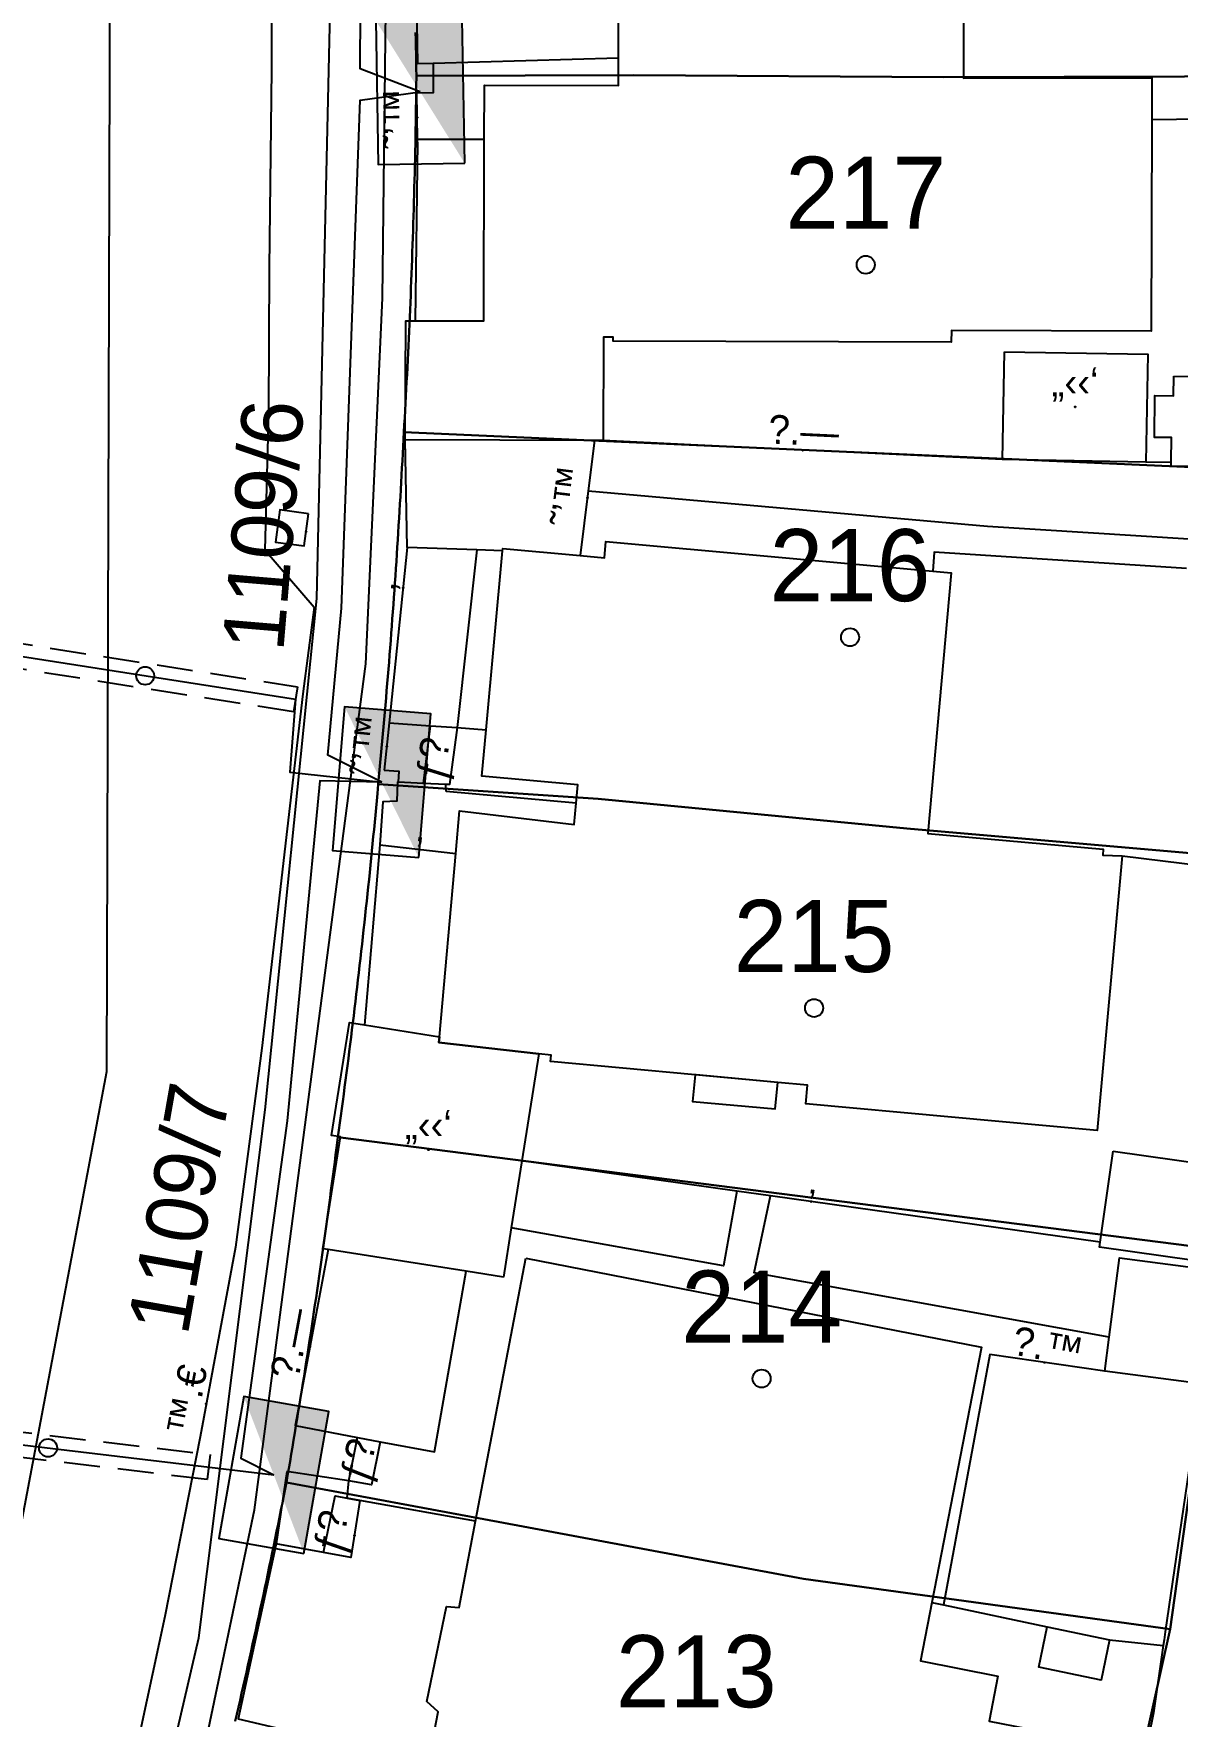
# Model space of a CAD drawing. Header units: metres. Extents: x 218299 to 220222, y 572714 to 574340.
# Drawn here: x 219055.37 to 219087.12, y 573571.79 to 573618.5 of the extents above; entities that cross this region are included whole.
import ezdxf
from ezdxf.enums import TextEntityAlignment as Align

# ---------------------------------------------------------------- set-up
doc = ezdxf.new("R2010")
doc.units = ezdxf.units.M
doc.header["$MEASUREMENT"] = 0
doc.linetypes.add('DASH15', pattern=[1.5, 1, -0.5])
for name, color, linetype in [('1602', 44, 'Continuous'), ('1603', 44, 'Continuous'), ('6091', 102, 'CABLEUNDEXIST03'), ('6151', 102, 'CABLEUNDEXIST03'), ('6261', 7, 'Continuous'), ('6701', 7, 'DASH15'), ('6916', 7, 'Continuous'), ('A_POINTS', 2, 'Continuous'), ('M2200', 253, 'Continuous'), ('M2207', 253, 'Continuous'), ('M2220', 253, 'Continuous'), ('M2401', 7, 'Continuous'), ('M2404', 7, 'Continuous'), ('M2407', 253, 'Continuous'), ('M2408', 253, 'Continuous'), ('M2412', 253, 'Continuous'), ('M2420', 253, 'Continuous'), ('M2601', 253, 'Continuous'), ('M2602', 253, 'Continuous'), ('M2605', 253, 'Continuous'), ('M2612', 253, 'Continuous'), ('M5250', 253, 'Continuous')]:
    doc.layers.add(name, color=color, linetype=linetype)
doc.styles.add('HEBTXT', font='HEBTXT')
doc.styles.add('MAVAT_HEBTXT', font='HEBTXT')
doc.linetypes.add('CABLEUNDEXIST03', pattern='A,3.5,[222,elecad.shx,S=0.01,R=0,X=0,Y=0],1.5', length=5)

# ---------------------------------------------------------------- blocks, each defined once
blk = doc.blocks.new('6261')
blk.add_lwpolyline([(-2, -1.2), (2, -1.2), (2, 1.2), (-2, 1.2)], close=True)
at = {"color": 0}
blk.add_solid([(2, 1.2), (-2, -1.2), (2, -1.2)], dxfattribs=at)
at = {"color": 0, "style": 'HEBTXT'}
blk.add_attdef('PIL_NAME', (2.689, 2.418), '', height=1.7, dxfattribs=at)
at = {"style": 'HEBTXT'}
blk.add_attdef('CAMUT_MONIM', (2.489, 0.218), '', height=1.7, dxfattribs=at)
at = {"color": 0, "style": 'HEBTXT', "flags": 1}
for tag, p in [('TYPE', (2.585, -1.773)), ('MAP_TYPE', (2.689, -3.782))]:
    blk.add_attdef(tag, p, '', height=1.7, dxfattribs=at)
blk = doc.blocks.new('6916')
at = {"layer": 'A_POINTS'}
blk.add_circle((0, 0), 0.25, dxfattribs=at)
at = {"color": 0, "style": 'HEBTXT'}
for tag, p in [('HTCH', (0.006, 3.527)), ('PIPE', (0.049, 1.33))]:
    blk.add_attdef(tag, text='', height=1.7, dxfattribs=at).set_placement(p, align=Align.MIDDLE_CENTER)
blk = doc.blocks.new('1603')
at = {"layer": 'A_POINTS'}
blk.add_circle((0, 0), 0.25, dxfattribs=at)
at = {"color": 0, "style": 'HEBTXT'}
blk.add_attdef('PARCEL_NUM', text='', height=2, dxfattribs=at).set_placement((0, 1), align=Align.CENTER)
at = {"color": 0, "style": 'HEBTXT', "flags": 1}
blk.add_attdef('LOT_NUM', text='', height=2, dxfattribs=at).set_placement((0, -2.5), align=Align.CENTER)
blk = doc.blocks.new('M2404')
blk.add_circle((0, 0), 0.025)
at = {"style": 'MAVAT_HEBTXT'}
blk.add_attdef('NAME', text='', height=0.8, dxfattribs=at).set_placement((0, 1.592), align=Align.MIDDLE)
blk = doc.blocks.new('M2407')
blk.add_circle((0, 0), 0.025)
at = {"style": 'MAVAT_HEBTXT'}
blk.add_attdef('NAME', text='', height=0.8, dxfattribs=at).set_placement((0, 1.592), align=Align.MIDDLE)
blk = doc.blocks.new('M2601')
blk.add_circle((0, 0), 0.025)
at = {"style": 'MAVAT_HEBTXT'}
blk.add_attdef('NAME', text='', height=0.8, dxfattribs=at).set_placement((0, 1.592), align=Align.MIDDLE)
blk = doc.blocks.new('M2605')
blk.add_circle((0, 0), 0.025)
at = {"style": 'MAVAT_HEBTXT'}
blk.add_attdef('NAME', text='', height=0.8, dxfattribs=at).set_placement((0, 1.592), align=Align.MIDDLE)
blk = doc.blocks.new('M2612')
blk.add_circle((0, 0), 0.025)
at = {"style": 'MAVAT_HEBTXT'}
blk.add_attdef('NAME', text='', height=0.8, dxfattribs=at).set_placement((0, 1.592), align=Align.MIDDLE)
blk = doc.blocks.new('M2207')
blk.add_circle((0, 0), 0.025)
at = {"style": 'MAVAT_HEBTXT'}
blk.add_attdef('NAME', text='', height=0.8, dxfattribs=at).set_placement((0, 1.592), align=Align.MIDDLE)
blk = doc.blocks.new('M2412')
blk.add_circle((0, 0), 0.025)
at = {"style": 'MAVAT_HEBTXT'}
blk.add_attdef('NAME', text='', height=0.8, dxfattribs=at).set_placement((0, 1.592), align=Align.MIDDLE)
blk = doc.blocks.new('M5250')
blk.add_circle((0, 0), 0.025)
at = {"style": 'MAVAT_HEBTXT'}
blk.add_attdef('NAME', text='', height=0.8, dxfattribs=at).set_placement((0, 1.25), align=Align.MIDDLE)
blk = doc.blocks.new('111')
at = {"layer": 'M2200'}
blk.add_polyline3d([(219081.18, 573621.418, 579.842), (219081.183, 573617.264, 580.185), (219086.415, 573617.277, 580.185), (219086.411, 573616.106, 580.185), (219086.393, 573610.243, 580.185), (219080.847, 573610.26, 580.425), (219080.846, 573609.937, 580.425), (219071.457, 573609.966, 579.705), (219071.457, 573610.074, 579.705), (219071.191, 573610.075, 579.825), (219071.182, 573607.21, 579.945), (219071.182, 573607.21, 579.945), (219070.943, 573607.21, 579.934), (219065.691, 573607.227, 579.705), (219065.691, 573607.227, 579.705), (219065.701, 573610.532, 579.705), (219065.962, 573610.531, 579.705), (219067.868, 573610.525, 579.705), (219067.884, 573615.557, 579.52), (219067.888, 573617.073, 579.465), (219071.61, 573617.061, 579.825), (219071.612, 573617.829, 579.792), (219071.618, 573619.91, 579.705)], dxfattribs=at)
for points in [[(219087.022, 573608.988, 579.825), (219090.3, 573608.956, 579.705), (219090.3, 573608.956, 579.705), (219090.275, 573606.461, 579.705), (219090.275, 573606.461, 579.705), (219087.584, 573606.488, 579.802), (219086.951, 573606.494, 579.825), (219086.953, 573606.614, 579.933), (219086.959, 573607.288, 580.545), (219086.487, 573607.292, 580.545), (219086.499, 573608.454, 580.545), (219087.016, 573608.449, 580.545)], [(219085.588, 573595.677, 580.425), (219085.588, 573595.677, 580.425), (219084.892, 573588.058, 580.665), (219076.804, 573588.798, 582.345), (219076.851, 573589.315, 582.345), (219076.028, 573589.391, 581.998), (219073.765, 573589.598, 581.045), (219073.732, 573589.601, 581.032), (219069.725, 573589.967, 579.345), (219069.741, 573590.141, 579.345), (219069.394, 573590.181, 579.331), (219066.623, 573590.501, 579.225), (219066.623, 573590.501, 579.225), (219066.637, 573590.655, 579.228), (219067.091, 573595.746, 579.323), (219067.197, 573596.931, 579.345), (219070.382, 573596.549, 579.465), (219070.435, 573597.136, 579.465), (219070.482, 573597.648, 579.465), (219067.818, 573597.891, 578.985), (219067.936, 573599.18, 578.985), (219068.39, 573604.144, 578.985), (219068.396, 573604.21, 578.985), (219070.548, 573604.013, 579.351), (219071.218, 573603.952, 579.465), (219071.259, 573604.406, 579.465), (219080.33, 573603.576, 579.237), (219080.839, 573603.53, 579.225), (219080.195, 573596.296, 583.305), (219085.059, 573595.865, 580.719), (219085.051, 573595.697, 580.719)], [(219069.032, 573584.508, 579.225), (219081.687, 573582.037, 578.265), (219080.305, 573574.956, 579.436), (219079.988, 573573.331, 579.705), (219082.141, 573572.911, 579.705), (219081.897, 573571.66, 579.705), (219085.037, 573571.047, 579.225), (219084.118, 573566.341, 579.225), (219077.457, 573567.642, 579.705), (219077.594, 573568.346, 579.705), (219075.824, 573568.691, 579.705), (219075.736, 573568.24, 579.705), (219066.248, 573570.092, 578.985), (219066.605, 573571.916, 578.985), (219066.292, 573572.205, 578.985), (219066.833, 573574.844, 579.225), (219067.188, 573574.819, 579.225), (219067.643, 573577.212, 579.225)], [(219088.2, 573584.165, 579.105), (219087.79, 573581.025, 579.105), (219087.79, 573581.025, 579.105), (219085.106, 573581.375, 578.745), (219085.106, 573581.375, 578.745), (219085.228, 573582.314, 578.745), (219085.515, 573584.516, 578.745), (219088.2, 573584.165, 579.105)]]:
    blk.add_polyline3d(points, close=True, dxfattribs=at)
at = {"layer": 'M2207'}
for points in [[(219082.319, 573609.668, 579.105), (219086.299, 573609.599, 579.105), (219086.247, 573606.606, 579.225), (219086.247, 573606.606, 579.225), (219086.247, 573606.606, 579.225), (219082.268, 573606.675, 579.225), (219082.268, 573606.675, 579.225), (219082.319, 573609.668, 579.105)], [(219068.415, 573583.982, 578.385), (219067.377, 573584.146, 578.385), (219063.548, 573584.752, 578.385), (219063.406, 573584.774, 578.385), (219063.896, 573587.876, 578.865), (219063.645, 573587.916, 578.865), (219064.141, 573591.05, 578.865), (219064.554, 573590.984, 578.845), (219066.637, 573590.655, 578.745), (219066.623, 573590.501, 578.745), (219069.394, 573590.181, 578.865), (219068.925, 573587.211, 578.635), (219068.631, 573585.349, 578.491)], [(219076.028, 573589.391, 579.345), (219073.732, 573589.601, 579.345), (219073.665, 573588.864, 579.345), (219075.96, 573588.654, 579.345), (219076.028, 573589.391, 579.345)], [(219085.336, 573587.478, 579.225), (219088.87, 573586.983, 579.105), (219088.87, 573586.983, 579.105), (219088.497, 573584.317, 579.225), (219084.962, 573584.812, 579.345), (219084.982, 573584.951, 579.338), (219085.336, 573587.478, 579.225)], [(219083.511, 573574.278, 578.625), (219083.511, 573574.278, 578.625), (219085.237, 573573.918, 578.505), (219085.237, 573573.918, 578.505), (219085.005, 573572.802, 578.505), (219083.279, 573573.162, 578.625), (219083.511, 573574.278, 578.625)]]:
    blk.add_polyline3d(points, close=True, dxfattribs=at)
at = {"layer": 'M2220', "lineweight": -3}
blk.add_lwpolyline([(219111.48, 573463.15), (219102.21, 573485.25), (219078.37, 573542.11), (219081.82, 573552.7), (219084.52, 573563.43), (219086.92, 573574.21), (219088.39, 573584.73), (219089.35, 573590.05), (219089.93, 573595.54), (219090.65, 573606.33), (219090.67, 573617.32), (219090.48, 573628.72)], dxfattribs=at)
at = {"layer": 'M2401'}
blk.add_polyline3d([(219061.968, 573620.31, 576.575), (219061.974, 573617.503, 576.645), (219061.908, 573611.997, 576.525), (219061.894, 573607.982, 576.405), (219061.788, 573604.175, 576.405), (219063.158, 573602.579, 576.405), (219062.85, 573600.172, 576.405), (219062.409, 573596.432, 576.285), (219061.711, 573590.344, 576.165), (219060.978, 573584.819, 576.165), (219059.994, 573579.548, 576.045), (219059.02, 573574.563, 576.045), (219057.859, 573569.187, 575.565)], dxfattribs=at)
at = {"layer": 'M2404'}
blk.add_polyline3d([(219061.968, 573620.31, 576.575), (219061.974, 573617.503, 576.645), (219061.908, 573611.997, 576.525), (219061.894, 573607.982, 576.405), (219061.788, 573604.175, 576.405), (219063.158, 573602.579, 576.405), (219062.85, 573600.172, 576.405), (219062.409, 573596.432, 576.285), (219061.711, 573590.344, 576.165), (219060.978, 573584.819, 576.165), (219059.994, 573579.548, 576.045), (219059.02, 573574.563, 576.045), (219057.859, 573569.187, 575.565)], dxfattribs=at)
at = {"layer": 'M2407'}
for points in [[(219090.499, 573616.159, 576.893), (219086.411, 573616.106, 577.073)], [(219070.77, 573605.807, 576.533), (219081.849, 573604.825, 576.713), (219087.439, 573604.479, 576.533)], [(219087.379, 573603.656, 576.533), (219080.372, 573604.105, 576.713), (219080.33, 573603.576, 576.713)], [(219074.894, 573586.371, 576.533), (219074.521, 573584.297, 576.533), (219068.631, 573585.349, 576.533)], [(219085.228, 573582.314, 576.533), (219075.376, 573584.107, 576.533), (219075.823, 573586.24, 576.533)], [(219064.994, 573579.412, 576.435), (219066.502, 573579.14, 576.435), (219067.377, 573584.146, 576.435)], [(219085.106, 573581.375, 576.525), (219081.912, 573581.835, 576.435), (219080.627, 573574.888, 576.345)]]:
    blk.add_polyline3d(points, dxfattribs=at)
at = {"layer": 'M2408'}
blk.add_polyline3d([(219065.745, 573604.241, 576.533), (219065.691, 573607.227, 576.578)], dxfattribs=at)
at = {"layer": 'M2412'}
for points in [[(219067.126, 573599.237, 576.885), (219066.922, 573597.656, 576.885), (219066.815, 573597.656, 576.774), (219066.196, 573597.688, 576.255), (219066.393, 573599.288, 576.255)], [(219064.994, 573579.412, 576.443), (219064.749, 573578.218, 576.443), (219064.124, 573578.326, 575.993), (219064.364, 573579.532, 575.993)], [(219064.433, 573577.782, 576.623), (219064.179, 573576.199, 576.623), (219063.421, 573576.338, 576.083), (219063.743, 573577.915, 576.083), (219064.073, 573577.846, 576.342)]]:
    blk.add_polyline3d(points, close=True, dxfattribs=at)
at = {"layer": 'M2420', "linetype": 'Continuous', "lineweight": -3}
blk.add_lwpolyline([(218778.789, 573430.643), (218823.5, 573420), (218850.7, 573416.62), (218872.91, 573416.69), (218902.91, 573421.31), (218924.8, 573428), (218952.3, 573439.38), (218956.3, 573441.88), (218980.91, 573457.81), (218995.09, 573470.88), (219024.2, 573502.19), (219042.09, 573537.19), (219043.91, 573540.62), (219049.7, 573557.12), (219054.59, 573574.81), (219057.41, 573589.69), (219057.5, 573620.62), (219058, 573628.19), (219058.7, 573640.38), (219046.5, 573689.62), (219028.09, 573726.31)], dxfattribs=at)
at = {"layer": 'M2601'}
for points in [[(219065.923, 573623.767, 578.685), (219066.027, 573617.669, 578.685), (219066.464, 573617.682, 578.685), (219071.612, 573617.829, 578.685)], [(219066.464, 573617.682, 578.505), (219066.464, 573616.857, 578.505), (219066.007, 573616.85, 578.505), (219066.007, 573616.85, 578.505), (219066.007, 573616.85, 578.505)], [(219066.033, 573615.485, 578.865), (219066.033, 573615.485, 578.865), (219065.962, 573610.531, 578.865)], [(219068.39, 573604.144, 578.235), (219067.68, 573604.17, 578.235), (219065.745, 573604.241, 578.235), (219065.745, 573604.241, 578.235), (219065.241, 573599.369, 578.022)], [(219066.825, 573597.466, 577.965), (219066.815, 573597.656, 577.965), (219066.815, 573597.656, 577.965), (219066.196, 573597.688, 578.048), (219065.497, 573597.723, 578.142), (219065.474, 573597.724, 578.145), (219065.46, 573597.195, 578.145), (219065.07, 573597.181, 578.145), (219064.982, 573595.98, 578.145), (219064.982, 573595.98, 578.145), (219067.091, 573595.746, 578.055)], [(219065.106, 573598.059, 577.965), (219065.508, 573598.033, 577.965), (219065.497, 573597.723, 577.965)], [(219070.435, 573597.136, 578.505), (219066.825, 573597.466, 578.505), (219066.825, 573597.466, 578.505)], [(219064.982, 573595.98, 577.793), (219064.554, 573590.984, 577.838)], [(219084.982, 573584.951, 578.055), (219075.823, 573586.24, 578.055), (219074.894, 573586.371, 578.055), (219068.925, 573587.211, 578.055)], [(219062.402, 573578.594, 578.235), (219062.103, 573576.579, 578.235)], [(219067.643, 573577.212, 578.145), (219064.433, 573577.782, 578.226), (219064.073, 573577.846, 578.235), (219064.073, 573577.846, 578.235), (219064.124, 573578.326, 578.235), (219064.124, 573578.326, 578.235), (219062.402, 573578.594, 578.235), (219062.402, 573578.594, 578.235)], [(219080.305, 573574.956, 578.055), (219080.627, 573574.888, 578.055), (219083.511, 573574.278, 578.055)], [(219085.237, 573573.918, 578.055), (219086.728, 573573.761, 578.055)]]:
    blk.add_polyline3d(points, dxfattribs=at)
at = {"layer": 'M2602'}
for points in [[(219067.884, 573615.557, 577.515), (219066.032, 573615.558, 577.515)], [(219067.68, 573604.17, 577.335), (219067.126, 573599.237, 577.335), (219067.126, 573599.237, 577.335)], [(219065.241, 573599.369, 577.335), (219066.393, 573599.288, 577.335), (219067.126, 573599.237, 577.335), (219067.936, 573599.18, 577.335)]]:
    blk.add_polyline3d(points, dxfattribs=at)
at = {"layer": 'M2605'}
for points in [[(219082.268, 573606.675, 577.253), (219073.618, 573607.082, 577.253), (219071.182, 573607.21, 577.253)], [(219086.247, 573606.606, 577.253), (219086.953, 573606.614, 577.253)], [(219085.588, 573595.677, 576.713), (219088.373, 573595.334, 576.713)], [(219063.548, 573584.752, 576.435), (219062.633, 573579.862, 576.435), (219064.364, 573579.532, 576.435), (219064.994, 573579.412, 576.435), (219064.994, 573579.412, 576.435)], [(219087.539, 573579.308, 576.353), (219086.783, 573574.139, 576.353)], [(219064.179, 573576.199, 576.615), (219064.179, 573576.199, 576.615), (219063.421, 573576.338, 576.615), (219062.103, 573576.579, 576.615), (219062.103, 573576.579, 576.615), (219061.049, 573571.723, 576.615), (219061.049, 573571.723, 576.615), (219065.902, 573570.586, 576.615), (219065.242, 573567.584, 576.615), (219065.242, 573567.584, 576.615), (219065.242, 573567.584, 576.615), (219073.902, 573565.56, 576.615), (219081.36, 573564.023, 576.615)], [(219086.783, 573574.139, 576.353), (219086.751, 573573.916, 576.353), (219086.728, 573573.761, 576.353), (219086.455, 573571.893, 576.353), (219084.813, 573563.779, 576.353)]]:
    blk.add_polyline3d(points, dxfattribs=at)
at = {"layer": 'M2612'}
for points in [[(219066.033, 573615.485, 578.415), (219066.033, 573615.485, 578.415), (219066.032, 573615.558, 578.415), (219066.007, 573616.85, 578.415)], [(219070.943, 573607.21, 577.695), (219070.77, 573605.807, 577.695), (219070.548, 573604.013, 577.695)], [(219065.241, 573599.369, 578.022), (219065.106, 573598.059, 577.965)]]:
    blk.add_polyline3d(points, dxfattribs=at)
at = {"layer": 'M5250'}
blk.add_polyline3d([(219063.007, 573605.174, 576.345), (219062.206, 573605.28, 576.345), (219062.088, 573604.385, 576.345), (219062.888, 573604.279, 576.345), (219063.007, 573605.174, 576.345)], dxfattribs=at)
at = {"layer": 'M2207'}
ref = blk.add_blockref('M2207', (219084.283, 573608.137), dxfattribs=dict(at, xscale=0.5, yscale=0.5, zscale=0.5))
ref.add_attrib('NAME', '„‹‹‘', dxfattribs={"layer": '0', "height": 0.8, "style": 'MAVAT_HEBTXT'}).set_placement((219084.283, 573608.762), align=Align.MIDDLE)
ref = blk.add_blockref('M2207', (219066.333, 573587.52), dxfattribs=dict(at, xscale=0.5, yscale=0.5, zscale=0.5))
ref.add_attrib('NAME', '„‹‹‘', dxfattribs={"layer": '0', "height": 0.8, "style": 'MAVAT_HEBTXT'}).set_placement((219066.333, 573588.145), align=Align.MIDDLE)
at = {"layer": 'M2404'}
ref = blk.add_blockref('M2404', (219060.165, 573580.466), dxfattribs=dict(at, xscale=0.5, yscale=0.5, zscale=0.5))
ref.add_attrib('NAME', '™.€', dxfattribs={"layer": '0', "height": 0.8, "rotation": 79.4271, "style": 'MAVAT_HEBTXT'}).set_placement((219059.625, 573580.567), align=Align.MIDDLE)
at = {"layer": 'M2407'}
ref = blk.add_blockref('M2407', (219083.437, 573581.616), dxfattribs=dict(at, xscale=0.5, yscale=0.5, zscale=0.5))
ref.add_attrib('NAME', '\x8e.™', dxfattribs={"layer": '0', "height": 0.8, "rotation": 349.6874, "style": 'MAVAT_HEBTXT'}).set_placement((219083.528, 573582.07), align=Align.MIDDLE)
at = {"layer": 'M2412'}
ref = blk.add_blockref('M2412', (219066.197, 573597.699), dxfattribs=dict(at, xscale=0.5, yscale=0.5, zscale=0.5))
ref.add_attrib('NAME', 'ƒ\x8e', dxfattribs={"layer": '0', "height": 0.8, "rotation": 82.963, "style": 'MAVAT_HEBTXT'}).set_placement((219066.567, 573598.358), align=Align.MIDDLE)
ref = blk.add_blockref('M2412', (219064.125, 573578.334), dxfattribs=dict(at, xscale=0.5, yscale=0.5, zscale=0.5))
ref.add_attrib('NAME', 'ƒ\x8e', dxfattribs={"layer": '0', "height": 0.8, "rotation": 78.7165, "style": 'MAVAT_HEBTXT'}).set_placement((219064.487, 573578.879), align=Align.MIDDLE)
ref = blk.add_blockref('M2412', (219064.277, 573576.812), dxfattribs=dict(at, xscale=0.5, yscale=0.5, zscale=0.5))
ref.add_attrib('NAME', 'ƒ\x8e', dxfattribs={"layer": '0', "height": 0.8, "rotation": 80.8769, "style": 'MAVAT_HEBTXT'}).set_placement((219063.734, 573576.899), align=Align.MIDDLE)
at = {"layer": 'M2601'}
ref = blk.add_blockref('M2601', (219065.629, 573603.12), dxfattribs=dict(at, xscale=0.5, yscale=0.5, zscale=0.5))
ref.add_attrib('NAME', '‚', dxfattribs={"layer": '0', "height": 0.8, "rotation": 84.0972, "style": 'MAVAT_HEBTXT'}).set_placement((219065.082, 573603.176), align=Align.MIDDLE)
ref = blk.add_blockref('M2601', (219066.072, 573595.859), dxfattribs=dict(at, xscale=0.5, yscale=0.5, zscale=0.5))
ref.add_attrib('NAME', '‚', dxfattribs={"layer": '0', "height": 0.8, "rotation": 354.7762, "style": 'MAVAT_HEBTXT'}).set_placement((219066.122, 573596.407), align=Align.MIDDLE)
ref = blk.add_blockref('M2601', (219076.954, 573586.081), dxfattribs=dict(at, xscale=0.5, yscale=0.5, zscale=0.5))
ref.add_attrib('NAME', '‚', dxfattribs={"layer": '0', "height": 0.8, "rotation": 351.9857, "style": 'MAVAT_HEBTXT'}).set_placement((219077.03, 573586.626), align=Align.MIDDLE)
at = {"layer": 'M2605'}
ref = blk.add_blockref('M2605', (219076.725, 573606.936), dxfattribs=dict(at, xscale=0.5, yscale=0.5, zscale=0.5))
ref.add_attrib('NAME', '\x9a.—', dxfattribs={"layer": '0', "height": 0.8, "rotation": 357.3063, "style": 'MAVAT_HEBTXT'}).set_placement((219076.75, 573607.485), align=Align.MIDDLE)
ref = blk.add_blockref('M2605', (219063.042, 573582.047), dxfattribs=dict(at, xscale=0.5, yscale=0.5, zscale=0.5))
ref.add_attrib('NAME', '\x9a.—', dxfattribs={"layer": '0', "height": 0.8, "rotation": 79.4089, "style": 'MAVAT_HEBTXT'}).set_placement((219062.501, 573582.148), align=Align.MIDDLE)
at = {"layer": 'M2612'}
ref = blk.add_blockref('M2612', (219066.02, 573616.168), dxfattribs=dict(at, xscale=0.5, yscale=0.5, zscale=0.5))
ref.add_attrib('NAME', '˜’™', dxfattribs={"layer": '0', "height": 0.8, "rotation": 91.0933, "style": 'MAVAT_HEBTXT'}).set_placement((219065.47, 573616.157), align=Align.MIDDLE)
ref = blk.add_blockref('M2612', (219070.745, 573605.612), dxfattribs=dict(at, xscale=0.5, yscale=0.5, zscale=0.5))
ref.add_attrib('NAME', '˜’™', dxfattribs={"layer": '0', "height": 0.8, "rotation": 82.9554, "style": 'MAVAT_HEBTXT'}).set_placement((219070.2, 573605.679), align=Align.MIDDLE)
ref = blk.add_blockref('M2612', (219065.174, 573598.714), dxfattribs=dict(at, xscale=0.5, yscale=0.5, zscale=0.5))
ref.add_attrib('NAME', '˜’™', dxfattribs={"layer": '0', "height": 0.8, "rotation": 84.0972, "style": 'MAVAT_HEBTXT'}).set_placement((219064.626, 573598.77), align=Align.MIDDLE)
at = {"layer": 'M5250', "xscale": 0.5, "yscale": 0.5, "zscale": 0.5}
blk.add_blockref('M5250', (219062.941, 573604.676, 576.345), dxfattribs=at)

msp = doc.modelspace()

# ---------------------------------------------------------------- linework, layer by layer
at = {"layer": '1602'}
for points in [[(219090.48, 573628.72), (219090.67, 573617.32), (219080.63, 573617.29), (219072.03, 573617.35), (219066, 573617.33), (219065.9965, 573617.53), (219065.9927, 573617.7299), (219065.9888, 573617.9299), (219065.9847, 573618.1299), (219065.9803, 573618.3298), (219065.9758, 573618.5298)], [(219111.48, 573463.15), (219102.21, 573485.25), (219078.37, 573542.11), (219081.82, 573552.7), (219084.52, 573563.43), (219086.92, 573574.21), (219088.39, 573584.73), (219089.35, 573590.05), (219089.93, 573595.54), (219090.65, 573606.33), (219090.67, 573617.32), (219090.48, 573628.72)], [(219065.9758, 573618.5298), (219065.9803, 573618.3298), (219065.9847, 573618.1299), (219065.9888, 573617.9299), (219065.9927, 573617.7299), (219065.9965, 573617.53), (219066, 573617.33), (219065.9963, 573617.0329), (219065.9936, 573616.8329), (219065.9907, 573616.6329), (219065.9876, 573616.433), (219065.9843, 573616.233), (219065.9808, 573616.033), (219065.9771, 573615.8331), (219065.9733, 573615.6331), (219065.9692, 573615.4331), (219065.965, 573615.2332), (219065.9605, 573615.0332), (219065.9559, 573614.8333), (219065.9511, 573614.6333), (219065.946, 573614.4334), (219065.9408, 573614.2335), (219065.9354, 573614.0336), (219065.9298, 573613.8336), (219065.9241, 573613.6337), (219065.9181, 573613.4338), (219065.9119, 573613.2339), (219065.9056, 573613.034), (219065.899, 573612.8341), (219065.8923, 573612.6342), (219065.8854, 573612.4343), (219065.8782, 573612.2345), (219065.8709, 573612.0346), (219065.8634, 573611.8347), (219065.8557, 573611.6349), (219065.8478, 573611.435), (219065.8398, 573611.2352), (219065.8315, 573611.0354), (219065.823, 573610.8356), (219065.8144, 573610.6357), (219065.8056, 573610.4359), (219065.7965, 573610.2361), (219065.7873, 573610.0364), (219065.7779, 573609.8366), (219065.7683, 573609.6368), (219065.7585, 573609.437), (219065.7485, 573609.2373), (219065.7383, 573609.0376), (219065.7279, 573608.8378), (219065.7174, 573608.6381), (219065.7066, 573608.4384), (219065.6957, 573608.2387), (219065.6846, 573608.039), (219065.6732, 573607.8393), (219065.6617, 573607.6397), (219065.65, 573607.44), (219065.6302, 573607.0438), (219065.6199, 573606.8441), (219065.6094, 573606.6444), (219065.5987, 573606.4447), (219065.5878, 573606.245), (219065.5768, 573606.0453), (219065.5655, 573605.8456), (219065.5541, 573605.6459), (219065.5425, 573605.4462), (219065.5306, 573605.2466), (219065.5186, 573605.047), (219065.5064, 573604.8473), (219065.494, 573604.6477), (219065.4815, 573604.4481), (219065.4687, 573604.2485), (219065.4557, 573604.0489), (219065.4425, 573603.8494), (219065.4292, 573603.6498), (219065.4157, 573603.4503), (219065.4019, 573603.2507), (219065.388, 573603.0512), (219065.3739, 573602.8517), (219065.3596, 573602.6522), (219065.3451, 573602.4528), (219065.3304, 573602.2533), (219065.3155, 573602.0539), (219065.3005, 573601.8544), (219065.2852, 573601.655), (219065.2698, 573601.4556), (219065.2541, 573601.2562), (219065.2383, 573601.0569), (219065.2223, 573600.8575), (219065.2061, 573600.6582), (219065.1897, 573600.4588), (219065.1731, 573600.2595), (219065.1563, 573600.0602), (219065.1393, 573599.8609), (219065.1221, 573599.6617), (219065.1048, 573599.4624), (219065.0872, 573599.2632), (219065.0695, 573599.064), (219065.0516, 573598.8648), (219065.0335, 573598.6656), (219065.0151, 573598.4665), (219064.9966, 573598.2673), (219064.978, 573598.0682), (219064.9591, 573597.8691), (219064.94, 573597.67), (219064.916, 573597.4064), (219064.8976, 573597.2072), (219064.8791, 573597.0081), (219064.8603, 573596.809), (219064.8414, 573596.6099), (219064.8223, 573596.4108), (219064.803, 573596.2117), (219064.7835, 573596.0127), (219064.7638, 573595.8136), (219064.7439, 573595.6146), (219064.7238, 573595.4156), (219064.7035, 573595.2167), (219064.6831, 573595.0177), (219064.6624, 573594.8188), (219064.6416, 573594.6199), (219064.6206, 573594.421), (219064.5993, 573594.2221), (219064.5779, 573594.0233), (219064.5563, 573593.8244), (219064.5346, 573593.6256), (219064.5126, 573593.4268), (219064.4904, 573593.2281), (219064.468, 573593.0293), (219064.4455, 573592.8306), (219064.4228, 573592.6319), (219064.3998, 573592.4332), (219064.3767, 573592.2346), (219064.3534, 573592.0359), (219064.3299, 573591.8373), (219064.3062, 573591.6387), (219064.2823, 573591.4401), (219064.2582, 573591.2416), (219064.234, 573591.0431), (219064.2095, 573590.8446), (219064.1849, 573590.6461), (219064.1601, 573590.4476), (219064.135, 573590.2492), (219064.1098, 573590.0508), (219064.0844, 573589.8524), (219064.0588, 573589.6541), (219064.0331, 573589.4557), (219064.0071, 573589.2574), (219063.9809, 573589.0592), (219063.9546, 573588.8609), (219063.9281, 573588.6627), (219063.9013, 573588.4645), (219063.8744, 573588.2663), (219063.8473, 573588.0681), (219063.82, 573587.87), (219063.7828, 573587.5754), (219063.7575, 573587.377), (219063.7321, 573587.1787), (219063.7064, 573586.9803), (219063.6806, 573586.782), (219063.6545, 573586.5837), (219063.6283, 573586.3854), (219063.6019, 573586.1872), (219063.5753, 573585.989), (219063.5485, 573585.7908), (219063.5215, 573585.5926), (219063.4943, 573585.3944), (219063.467, 573585.1963), (219063.4394, 573584.9982), (219063.4117, 573584.8002), (219063.3837, 573584.6021), (219063.3556, 573584.4041), (219063.3273, 573584.2061), (219063.2988, 573584.0082), (219063.2701, 573583.8102), (219063.2412, 573583.6123), (219063.2122, 573583.4145), (219063.1829, 573583.2166), (219063.1535, 573583.0188), (219063.1238, 573582.821), (219063.094, 573582.6232), (219063.064, 573582.4255), (219063.0338, 573582.2278), (219063.0034, 573582.0301), (219062.9728, 573581.8325), (219062.942, 573581.6348), (219062.9111, 573581.4373), (219062.8799, 573581.2397), (219062.8486, 573581.0422), (219062.8171, 573580.8447), (219062.7853, 573580.6472), (219062.7534, 573580.4498), (219062.7213, 573580.2524), (219062.6891, 573580.055), (219062.6566, 573579.8576), (219062.6239, 573579.6603), (219062.5911, 573579.463), (219062.558, 573579.2658), (219062.5248, 573579.0686), (219062.4914, 573578.8714), (219062.4578, 573578.6742), (219062.424, 573578.4771), (219062.39, 573578.28), (219062.3172, 573577.9136), (219062.2779, 573577.7174), (219062.2385, 573577.5214), (219062.1988, 573577.3253), (219062.159, 573577.1293), (219062.119, 573576.9334), (219062.0788, 573576.7375), (219062.0385, 573576.5416), (219061.9979, 573576.3457), (219061.9571, 573576.1499), (219061.9162, 573575.9542), (219061.8751, 573575.7585), (219061.8337, 573575.5628), (219061.7922, 573575.3671), (219061.7506, 573575.1715), (219061.7087, 573574.9759), (219061.6666, 573574.7804), (219061.6244, 573574.5849), (219061.5819, 573574.3895), (219061.5393, 573574.1941), (219061.4965, 573573.9987), (219061.4535, 573573.8034), (219061.4103, 573573.6081), (219061.3669, 573573.4129), (219061.3234, 573573.2177), (219061.2796, 573573.0225), (219061.2357, 573572.8274), (219061.1916, 573572.6323), (219061.1473, 573572.4373), (219061.1028, 573572.2423), (219061.0581, 573572.0474), (219061.0132, 573571.8525), (219060.9682, 573571.6576)], [(219090.65, 573606.33), (219065.65, 573607.44), (219065.6617, 573607.6397), (219065.6732, 573607.8393), (219065.6846, 573608.039), (219065.6957, 573608.2387), (219065.7066, 573608.4384), (219065.7174, 573608.6381), (219065.7279, 573608.8378), (219065.7383, 573609.0376), (219065.7485, 573609.2373), (219065.7585, 573609.437), (219065.7683, 573609.6368), (219065.7779, 573609.8366), (219065.7873, 573610.0364), (219065.7965, 573610.2361), (219065.8056, 573610.4359), (219065.8144, 573610.6357), (219065.823, 573610.8356), (219065.8315, 573611.0354), (219065.8398, 573611.2352), (219065.8478, 573611.435), (219065.8557, 573611.6349), (219065.8634, 573611.8347), (219065.8709, 573612.0346), (219065.8782, 573612.2345), (219065.8854, 573612.4343), (219065.8923, 573612.6342), (219065.899, 573612.8341), (219065.9056, 573613.034), (219065.9119, 573613.2339), (219065.9181, 573613.4338), (219065.9241, 573613.6337), (219065.9298, 573613.8336), (219065.9354, 573614.0336), (219065.9408, 573614.2335), (219065.946, 573614.4334), (219065.9511, 573614.6333), (219065.9559, 573614.8333), (219065.9605, 573615.0332), (219065.965, 573615.2332), (219065.9692, 573615.4331), (219065.9733, 573615.6331), (219065.9771, 573615.8331), (219065.9808, 573616.033), (219065.9843, 573616.233), (219065.9876, 573616.433), (219065.9907, 573616.6329), (219065.9936, 573616.8329), (219065.9963, 573617.0329), (219066, 573617.33), (219072.03, 573617.35), (219080.63, 573617.29), (219090.67, 573617.32)], [(219089.93, 573595.54), (219079.61, 573596.44), (219071.04, 573597.26), (219064.94, 573597.67), (219064.9591, 573597.8691), (219064.978, 573598.0682), (219064.9966, 573598.2673), (219065.0151, 573598.4665), (219065.0335, 573598.6656), (219065.0516, 573598.8648), (219065.0695, 573599.064), (219065.0872, 573599.2632), (219065.1048, 573599.4624), (219065.1221, 573599.6617), (219065.1393, 573599.8609), (219065.1563, 573600.0602), (219065.1731, 573600.2595), (219065.1897, 573600.4588), (219065.2061, 573600.6582), (219065.2223, 573600.8575), (219065.2383, 573601.0569), (219065.2541, 573601.2562), (219065.2698, 573601.4556), (219065.2852, 573601.655), (219065.3005, 573601.8544), (219065.3155, 573602.0539), (219065.3304, 573602.2533), (219065.3451, 573602.4528), (219065.3596, 573602.6522), (219065.3739, 573602.8517), (219065.388, 573603.0512), (219065.4019, 573603.2507), (219065.4157, 573603.4503), (219065.4292, 573603.6498), (219065.4425, 573603.8494), (219065.4557, 573604.0489), (219065.4687, 573604.2485), (219065.4815, 573604.4481), (219065.494, 573604.6477), (219065.5064, 573604.8473), (219065.5186, 573605.047), (219065.5306, 573605.2466), (219065.5425, 573605.4462), (219065.5541, 573605.6459), (219065.5655, 573605.8456), (219065.5768, 573606.0453), (219065.5878, 573606.245), (219065.5987, 573606.4447), (219065.6094, 573606.6444), (219065.6199, 573606.8441), (219065.6302, 573607.0438), (219065.65, 573607.44), (219090.65, 573606.33)], [(219088.39, 573584.73), (219063.82, 573587.87), (219063.8473, 573588.0681), (219063.8744, 573588.2663), (219063.9013, 573588.4645), (219063.9281, 573588.6627), (219063.9546, 573588.8609), (219063.9809, 573589.0592), (219064.0071, 573589.2574), (219064.0331, 573589.4557), (219064.0588, 573589.6541), (219064.0844, 573589.8524), (219064.1098, 573590.0508), (219064.135, 573590.2492), (219064.1601, 573590.4476), (219064.1849, 573590.6461), (219064.2095, 573590.8446), (219064.234, 573591.0431), (219064.2582, 573591.2416), (219064.2823, 573591.4401), (219064.3062, 573591.6387), (219064.3299, 573591.8373), (219064.3534, 573592.0359), (219064.3767, 573592.2346), (219064.3998, 573592.4332), (219064.4228, 573592.6319), (219064.4455, 573592.8306), (219064.468, 573593.0293), (219064.4904, 573593.2281), (219064.5126, 573593.4268), (219064.5346, 573593.6256), (219064.5563, 573593.8244), (219064.5779, 573594.0233), (219064.5993, 573594.2221), (219064.6206, 573594.421), (219064.6416, 573594.6199), (219064.6624, 573594.8188), (219064.6831, 573595.0177), (219064.7035, 573595.2167), (219064.7238, 573595.4156), (219064.7439, 573595.6146), (219064.7638, 573595.8136), (219064.7835, 573596.0127), (219064.803, 573596.2117), (219064.8223, 573596.4108), (219064.8414, 573596.6099), (219064.8603, 573596.809), (219064.8791, 573597.0081), (219064.8976, 573597.2072), (219064.916, 573597.4064), (219064.94, 573597.67), (219071.04, 573597.26), (219079.61, 573596.44), (219089.93, 573595.54)], [(219060.9682, 573571.6576), (219061.0132, 573571.8525), (219061.0581, 573572.0474), (219061.1028, 573572.2423), (219061.1473, 573572.4373), (219061.1916, 573572.6323), (219061.2357, 573572.8274), (219061.2796, 573573.0225), (219061.3234, 573573.2177), (219061.3669, 573573.4129), (219061.4103, 573573.6081), (219061.4535, 573573.8034), (219061.4965, 573573.9987), (219061.5393, 573574.1941), (219061.5819, 573574.3895), (219061.6244, 573574.5849), (219061.6666, 573574.7804), (219061.7087, 573574.9759), (219061.7506, 573575.1715), (219061.7922, 573575.3671), (219061.8337, 573575.5628), (219061.8751, 573575.7585), (219061.9162, 573575.9542), (219061.9571, 573576.1499), (219061.9979, 573576.3457), (219062.0385, 573576.5416), (219062.0788, 573576.7375), (219062.119, 573576.9334), (219062.159, 573577.1293), (219062.1988, 573577.3253), (219062.2385, 573577.5214), (219062.2779, 573577.7174), (219062.3172, 573577.9136), (219062.39, 573578.28), (219068.27, 573577.19), (219076.74, 573575.61), (219086.92, 573574.21), (219084.52, 573563.43)]]:
    msp.add_lwpolyline(points, dxfattribs=at)
msp.add_lwpolyline([(219068.27, 573577.19), (219062.39, 573578.28), (219062.424, 573578.4771), (219062.4578, 573578.6742), (219062.4914, 573578.8714), (219062.5248, 573579.0686), (219062.558, 573579.2658), (219062.5911, 573579.463), (219062.6239, 573579.6603), (219062.6566, 573579.8576), (219062.6891, 573580.055), (219062.7213, 573580.2524), (219062.7534, 573580.4498), (219062.7853, 573580.6472), (219062.8171, 573580.8447), (219062.8486, 573581.0422), (219062.8799, 573581.2397), (219062.9111, 573581.4373), (219062.942, 573581.6348), (219062.9728, 573581.8325), (219063.0034, 573582.0301), (219063.0338, 573582.2278), (219063.064, 573582.4255), (219063.094, 573582.6232), (219063.1238, 573582.821), (219063.1535, 573583.0188), (219063.1829, 573583.2166), (219063.2122, 573583.4145), (219063.2412, 573583.6123), (219063.2701, 573583.8102), (219063.2988, 573584.0082), (219063.3273, 573584.2061), (219063.3556, 573584.4041), (219063.3837, 573584.6021), (219063.4117, 573584.8002), (219063.4394, 573584.9982), (219063.467, 573585.1963), (219063.4943, 573585.3944), (219063.5215, 573585.5926), (219063.5485, 573585.7908), (219063.5753, 573585.989), (219063.6019, 573586.1872), (219063.6283, 573586.3854), (219063.6545, 573586.5837), (219063.6806, 573586.782), (219063.7064, 573586.9803), (219063.7321, 573587.1787), (219063.7575, 573587.377), (219063.7828, 573587.5754), (219063.82, 573587.87), (219088.39, 573584.73), (219086.92, 573574.21), (219076.74, 573575.61)], close=True, dxfattribs=at)
at = {"layer": '6091'}
msp.add_lwpolyline([(218997.3971, 573462.8628), (219017.4389, 573484.5054), (219031.2952, 573502.8369), (219037.1302, 573512.2534), (219039.9062, 573516.9968), (219046.9609, 573531.8082), (219054.4244, 573549.9905), (219059.0341, 573565.7491), (219061.5003, 573577.5272), (219064.599, 573601.0105), (219065.054, 573611.1566), (219065.2078, 573623.957), (219066.0076, 573626.1152), (219066.0674, 573626.1144), (219066.0652, 573626.2452)], dxfattribs=at)
at = {"layer": '6151'}
for points in [[(219057.7505, 573559.0844), (219056.7373, 573560.2229), (219058.5793, 573568.0433), (219059.9638, 573573.9715), (219061.8026, 573588.627), (219063.2386, 573602.8227), (219063.7242, 573624.42), (219065.7948, 573626.1152), (219066.1364, 573626.1239), (219066.1354, 573626.2061), (219066.1352, 573626.2452)], [(219066.1055, 573616.885), (219064.4418, 573617.5231), (219064.4725, 573624.0633), (219065.9234, 573626.1152), (219065.9742, 573626.1386), (219066.2024, 573626.1447), (219066.2052, 573626.2452)], [(219065.0352, 573597.7223), (219063.5425, 573598.4711), (219063.9204, 573602.5486), (219064.4378, 573616.6532), (219066.1055, 573616.885)], [(219052.0978, 573601.6747), (219062.6409, 573600.0232), (219062.485, 573597.9992), (219065.0352, 573597.7223)], [(219065.0352, 573597.7223), (219063.3142, 573597.7636), (219062.4072, 573588.325), (219061.1224, 573578.9619), (219062.0414, 573578.4942)]]:
    msp.add_lwpolyline(points, dxfattribs=at)
at = {"layer": '6151', "flags": 128}
msp.add_lwpolyline([(219049.5317, 573579.9897), (219062.0414, 573578.4942)], dxfattribs=at)
at = {"layer": '6701'}
for points in [[(219062.695, 573600.369), (219062.587, 573599.677), (219054.245, 573600.984), (219054.353, 573601.676)], [(219060.276, 573579.058), (219060.193, 573578.363), (219051.274, 573579.429), (219051.357, 573580.124)]]:
    msp.add_lwpolyline(points, close=True, dxfattribs=at)

# ---------------------------------------------------------------- block references
msp.add_blockref('111', (0, 0))
at = {"layer": '1603'}
for p, values in [((219078.4708, 573612.0844), {'PARCEL_NUM': '217'}), ((219078.0344, 573601.7469), {'PARCEL_NUM': '216'}), ((219077.0361, 573591.4539), {'PARCEL_NUM': '215'}), ((219075.5815, 573581.1675), {'PARCEL_NUM': '214'}), ((219073.7689, 573571.0461), {'PARCEL_NUM': '213'})]:
    msp.add_blockref('1603', p, dxfattribs=at).add_auto_attribs(values)
at = {"layer": '6261'}
ref = msp.add_blockref('6261', (219066.1055, 573616.885), dxfattribs=dict(at, rotation=90.97999999997192))
ref.add_attrib('PIL_NAME', '1109/5', (219063.0263, 573620.1935), dxfattribs={"layer": '0', "color": 0, "height": 1.7, "rotation": 90.98, "style": 'HEBTXT'})
ref = msp.add_blockref('6261', (219065.0352, 573597.7223), dxfattribs=dict(at, rotation=85.21999999997371))
ref.add_attrib('PIL_NAME', '1109/6', (219062.3036, 573601.3232), dxfattribs={"layer": '0', "color": 0, "height": 1.7, "rotation": 85.22, "style": 'HEBTXT'})
ref = msp.add_blockref('6261', (219062.0414, 573578.4942), dxfattribs=dict(at, rotation=80.03999999997531))
ref.add_attrib('PIL_NAME', '1109/7', (219059.646, 573582.327), dxfattribs={"layer": '0', "color": 0, "height": 1.7, "rotation": 80.04, "style": 'HEBTXT'})
at = {"layer": '6916'}
for p, rotation in [((219058.47, 573600.6765), 351.0955), ((219055.775, 573579.2435), 353.1843)]:
    msp.add_blockref('6916', p, dxfattribs=dict(at, rotation=rotation))

doc.saveas('drawing.dxf')
